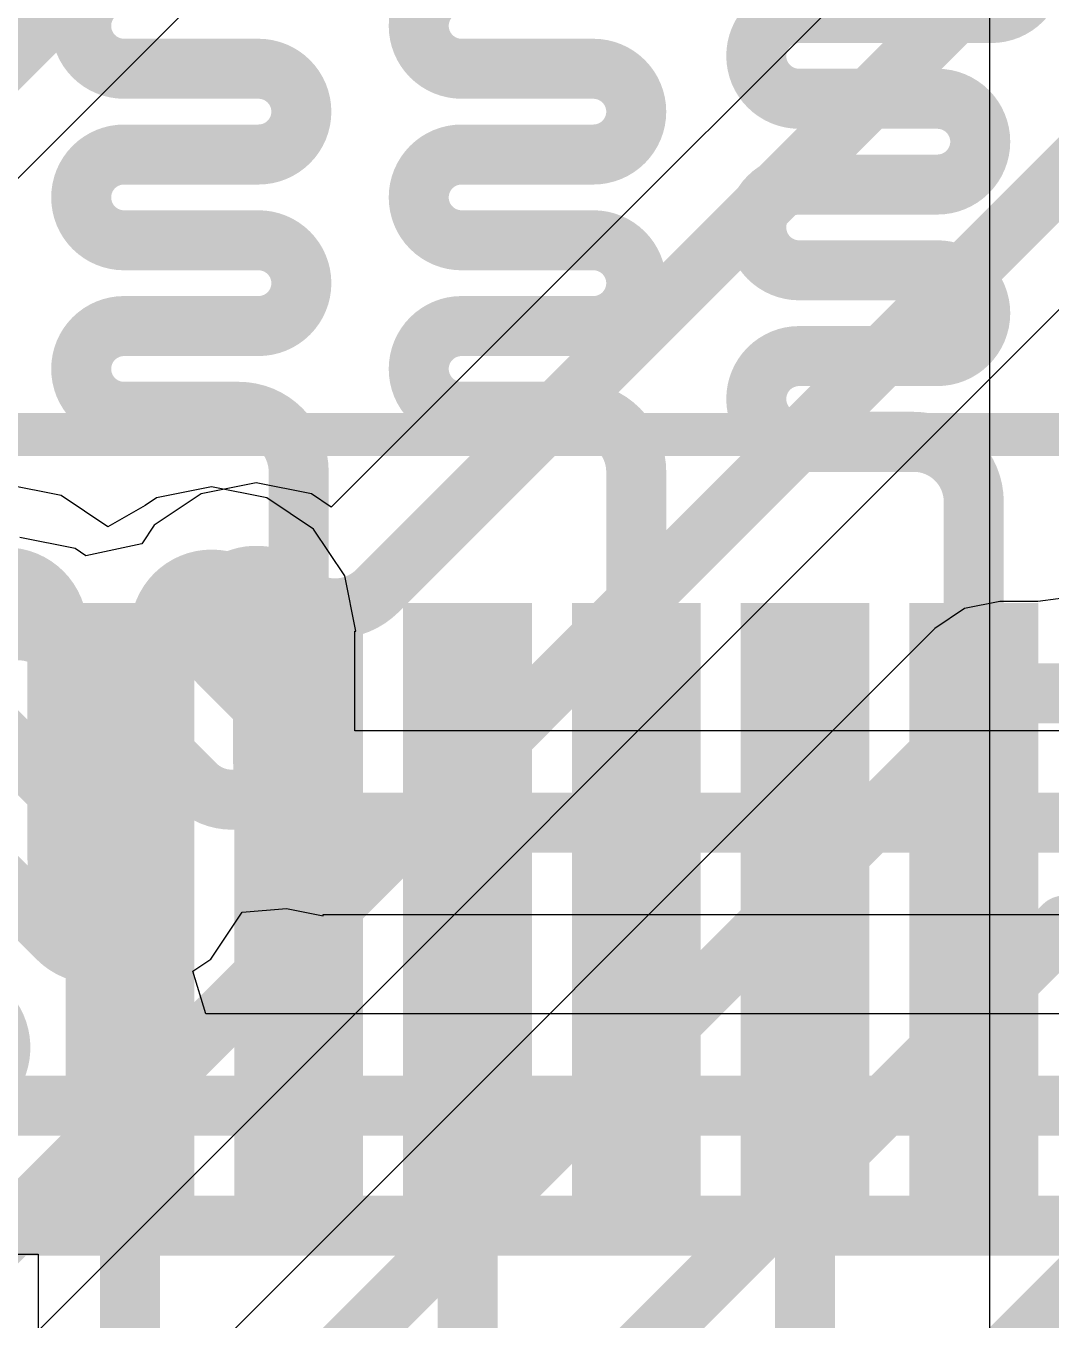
# Model space of a CAD drawing. Header units: inches. Extents: x -3 to 128, y -12 to 41.
# Drawn here: x 71.422 to 74.459, y 11.645 to 15.478 of the extents above; entities that cross this region are included whole.
import ezdxf

# ---------------------------------------------------------------- set-up
doc = ezdxf.new("R2010")
doc.units = ezdxf.units.IN
for name, color, linetype in [('Bottom Layer', 5, 'Continuous'), ('Layer 1', 16, 'Continuous'), ('Layer 2', 76, 'Continuous'), ('Top Layer', 1, 'Continuous'), ('Top Overlay', 2, 'Continuous'), ('Top Paste', 8, 'Continuous'), ('Top Solder', 216, 'Continuous')]:
    doc.layers.add(name, color=color, linetype=linetype)

msp = doc.modelspace()

# ---------------------------------------------------------------- hatches: boundary and pattern name
at = {"layer": 'Top Layer'}
for points in [[(71.59016161999999, 13.7180066), (71.87017122, 13.7180066), (71.87017122, 12.01801), (71.59016161999999, 12.01801)], [(72.09003362, 13.7180066), (72.37004322, 13.7180066), (72.37004322, 12.01801), (72.09003362, 12.01801)], [(72.59015962, 13.7180066), (72.87016922, 13.7180066), (72.87016922, 12.01801), (72.59015962, 12.01801)], [(73.09003416, 13.7180066), (73.37004376, 13.7180066), (73.37004376, 12.01801), (73.09003416, 12.01801)], [(73.59015762, 13.7180066), (73.87016722, 13.7180066), (73.87016722, 12.01801), (73.59015762, 12.01801)], [(74.09002962, 13.71800406), (74.37003922, 13.71800406), (74.37003922, 12.01800746), (74.09002962, 12.01800746)]]:
    msp.add_hatch(color=1, dxfattribs=at).paths.add_polyline_path(points)
at = {"layer": 'Top Paste'}
for points in [[(71.59016161999999, 13.7180066), (71.87017122, 13.7180066), (71.87017122, 12.01801), (71.59016161999999, 12.01801)], [(72.09003362, 13.7180066), (72.37004322, 13.7180066), (72.37004322, 12.01801), (72.09003362, 12.01801)], [(72.59015962, 13.7180066), (72.87016922, 13.7180066), (72.87016922, 12.01801), (72.59015962, 12.01801)], [(73.09003416, 13.7180066), (73.37004376, 13.7180066), (73.37004376, 12.01801), (73.09003416, 12.01801)], [(73.59015762, 13.7180066), (73.87016722, 13.7180066), (73.87016722, 12.01801), (73.59015762, 12.01801)], [(74.09002962, 13.71800406), (74.37003922, 13.71800406), (74.37003922, 12.01800746), (74.09002962, 12.01800746)]]:
    msp.add_hatch(color=8, dxfattribs=at).paths.add_polyline_path(points)
at = {"layer": 'Top Solder'}
for points in [[(71.53936162, 13.7688066), (71.92097122, 13.7688066), (71.92097122, 11.96721), (71.53936162, 11.96721)], [(72.03923362, 13.7688066), (72.42084322, 13.7688066), (72.42084322, 11.96721), (72.03923362, 11.96721)], [(72.53935962, 13.7688066), (72.92096921999999, 13.7688066), (72.92096921999999, 11.96721), (72.53935962, 11.96721)], [(73.03923415999999, 13.7688066), (73.42084376, 13.7688066), (73.42084376, 11.96721), (73.03923415999999, 11.96721)], [(73.53935761999999, 13.7688066), (73.92096722, 13.7688066), (73.92096722, 11.96721), (73.53935761999999, 11.96721)], [(74.03922962, 13.76880406), (74.42083921999999, 13.76880406), (74.42083921999999, 11.96720746), (74.03922962, 11.96720746)]]:
    msp.add_hatch(color=216, dxfattribs=at).paths.add_polyline_path(points)

# ---------------------------------------------------------------- linework, layer by layer
at = {"layer": 'Bottom Layer'}
for p, q in [((74.27637164, 20.30654054), (74.27637164, 9.89075238)), ((69.23353691999999, 12.86186912), (73.19117695999999, 16.81950916))]:
    msp.add_line(p, q, dxfattribs=at)
msp.add_lwpolyline([(68.96161214, 12.97450542, 0.1778, 0.1778, 0), (72.99889642, 17.0117897, 0.1778, 0.1778, 0)], format="xyseb", dxfattribs=at)
at = {"layer": 'Layer 1'}
for p, q in [((71.52609774, 14.08714226), (71.36257254, 14.1196695)), ((71.97217254, 14.11327378), (71.80864734, 14.08074654)), ((72.13569774, 14.08074654), (71.97217254, 14.11327378)), ((71.66472586, 13.99451354), (71.52609774, 14.08714226)), ((71.80864734, 14.08074654), (71.77491359999999, 14.05820658)), ((72.27432839999999, 13.98811782), (72.13569774, 14.08074654)), ((71.77491359999999, 14.05820658), (71.66472586, 13.99451354)), ((72.36695712, 13.84948716), (72.27432839999999, 13.98811782)), ((72.39948436, 13.68596196), (72.36695712, 13.84948716)), ((72.39649732, 13.39026532), (72.39649732, 13.68596196)), ((72.39649732, 13.68596196), (72.39948436, 13.68596196)), ((91.68365458, 13.39026532), (72.39649732, 13.39026532)), ((71.96952839999999, 12.71458722), (72.06215712, 12.85321534)), ((72.06215712, 12.85321534), (72.19389168, 12.86451072)), ((72.19389168, 12.86451072), (72.30237254, 12.84293342)), ((72.30237254, 12.84293342), (72.30237254, 12.84641576)), ((72.30237254, 12.84641576), (97.68769642, 12.84641576)), ((71.91631285999999, 12.67902976), (71.96952839999999, 12.71458722)), ((71.95483704, 12.55202976), (71.91631285999999, 12.67902976)), ((99.88642456, 12.55202976), (71.95483704, 12.55202976))]:
    msp.add_line(p, q, dxfattribs=at)
for points in [[(71.21017253999999, 13.69235768, 0.1778, 0.1778, -0.9999999999999999), (71.51497253999999, 13.69235768, 0.1778, 0.1778, 0)], [(71.81977253999999, 13.68596196, 0.1778, 0.1778, -0.9999999999999999), (72.12457253999999, 13.68596196, 0.1778, 0.1778, 0)], [(71.51497253999999, 13.01674308, 0.1778, 0.1778, 0), (71.51497253999999, 13.69235768, 0.1778, 0.1778, 0)], [(71.81977253999999, 13.01674308, 0.1778, 0.1778, 0), (71.81977253999999, 13.68596196, 0.1778, 0.1778, 0)], [(72.12457253999999, 13.29614054, 0.1778, 0.1778, 0), (72.12457253999999, 13.68596196, 0.1778, 0.1778, 0)], [(72.30237254, 13.11834054, 0.1778, 0.1778, -0.4142135623730951), (72.12457253999999, 13.29614054, 0.1778, 0.1778, 0)], [(72.30237254, 13.11834054, 0.1778, 0.1778, 0), (73.20566004, 13.11834054, 0.1778, 0.1778, 0)], [(73.20566004, 13.11834054, 0.1778, 0.1778, 0), (97.68769642, 13.11834054, 0.1778, 0.1778, 0)], [(71.81977253999999, 13.01674308, 0.1778, 0.1778, -0.9999999999999999), (71.51497253999999, 13.01674308, 0.1778, 0.1778, 0)], [(66.60705754, 12.28010498, 0.1778, 0.1778, 0), (99.99906085999999, 12.28010498, 0.1778, 0.1778, 0)], [(66.45976548, 11.92450498, 0.1778, 0.1778, 0), (101.05991218, 11.92450498, 0.1778, 0.1778, 0)]]:
    msp.add_lwpolyline(points, format="xyseb", dxfattribs=at)
for points in [[(71.47052253999999, 13.69235768, 0.08889999999999999, 0.08889999999999999, 1), (71.55942254, 13.69235768, 0.08889999999999999, 0.08889999999999999, 1)], [(71.47052253999999, 13.69235768, 0.08889999999999999, 0.08889999999999999, 1), (71.55942254, 13.69235768, 0.08889999999999999, 0.08889999999999999, 1)], [(71.77532253999999, 13.68596196, 0.08889999999999999, 0.08889999999999999, 1), (71.86422254, 13.68596196, 0.08889999999999999, 0.08889999999999999, 1)], [(71.77532253999999, 13.68596196, 0.08889999999999999, 0.08889999999999999, 1), (71.86422254, 13.68596196, 0.08889999999999999, 0.08889999999999999, 1)], [(72.08012253999999, 13.68596196, 0.08889999999999999, 0.08889999999999999, 1), (72.16902254, 13.68596196, 0.08889999999999999, 0.08889999999999999, 1)], [(72.08012253999999, 13.68596196, 0.08889999999999999, 0.08889999999999999, 1), (72.16902254, 13.68596196, 0.08889999999999999, 0.08889999999999999, 1)], [(72.08012253999999, 13.29614054, 0.08889999999999999, 0.08889999999999999, 1), (72.16902254, 13.29614054, 0.08889999999999999, 0.08889999999999999, 1)], [(72.08012253999999, 13.29614054, 0.08889999999999999, 0.08889999999999999, 1), (72.16902254, 13.29614054, 0.08889999999999999, 0.08889999999999999, 1)], [(72.25792254, 13.11834054, 0.08889999999999999, 0.08889999999999999, 1), (72.34682253999999, 13.11834054, 0.08889999999999999, 0.08889999999999999, 1)], [(72.25792254, 13.11834054, 0.08889999999999999, 0.08889999999999999, 1), (72.34682253999999, 13.11834054, 0.08889999999999999, 0.08889999999999999, 1)], [(73.16121004, 13.11834054, 0.08889999999999999, 0.08889999999999999, 1), (73.25011004, 13.11834054, 0.08889999999999999, 0.08889999999999999, 1)], [(73.16121004, 13.11834054, 0.08889999999999999, 0.08889999999999999, 1), (73.25011004, 13.11834054, 0.08889999999999999, 0.08889999999999999, 1)], [(71.47052253999999, 13.01674308, 0.08889999999999999, 0.08889999999999999, 1), (71.55942254, 13.01674308, 0.08889999999999999, 0.08889999999999999, 1)], [(71.47052253999999, 13.01674308, 0.08889999999999999, 0.08889999999999999, 1), (71.55942254, 13.01674308, 0.08889999999999999, 0.08889999999999999, 1)], [(71.77532253999999, 13.01674308, 0.08889999999999999, 0.08889999999999999, 1), (71.86422254, 13.01674308, 0.08889999999999999, 0.08889999999999999, 1)], [(71.77532253999999, 13.01674308, 0.08889999999999999, 0.08889999999999999, 1), (71.86422254, 13.01674308, 0.08889999999999999, 0.08889999999999999, 1)]]:
    msp.add_lwpolyline(points, format="xyseb", close=True, dxfattribs=at)
at = {"layer": 'Layer 2'}
for p, q in [((74.52524084, 16.25134164), (73.04262252, 14.76872586)), ((70.20796981999999, 10.3635175), (75.13159725999999, 15.28714494)), ((73.04262252, 14.76872586), (72.32660159999999, 14.05270494)), ((72.10421951999999, 14.124559), (71.94069432, 14.09203176)), ((72.26774472, 14.09203176), (72.10421951999999, 14.124559)), ((71.94069432, 14.09203176), (71.80206874, 13.99940558)), ((72.32660159999999, 14.05270494), (72.26774472, 14.09203176)), ((71.8020535, 13.99939542), (71.76501775999999, 13.943965)), ((71.80206366, 13.99941066), (71.8020535, 13.99939542)), ((71.8020535, 13.99939542), (71.8020535, 13.99939542)), ((71.80206874, 13.99940558), (71.80206366, 13.99941066)), ((71.56733464, 13.93033536), (71.40380944, 13.9628626)), ((71.59937928, 13.90892316), (71.56733464, 13.93033536)), ((71.76501775999999, 13.943965), (71.59937928, 13.90892316)), ((74.30689989999999, 13.77316778), (74.20283864, 13.75246678)), ((74.3069126, 13.77316524), (74.30689989999999, 13.77316778)), ((74.42023216, 13.77316524), (74.3069126, 13.77316524)), ((74.54059514, 13.78919264), (74.42023216, 13.77316524)), ((74.20283864, 13.75246678), (74.11461935999999, 13.693521)), ((74.11461428, 13.69351338), (70.88824024, 10.46714188)), ((74.11461935999999, 13.693521), (74.11461428, 13.69351338))]:
    msp.add_line(p, q, dxfattribs=at)
for points in [[(73.23490306000001, 14.57644532, 0.1778, 0.1778, 0), (74.71752645999999, 16.05906872, 0.1778, 0.1778, 0)], [(69.73017042, 10.27027918, 0.1778, 0.1778, 0), (75.01896096, 15.55906972, 0.1778, 0.1778, 0)], [(72.46344664, 13.8049889, 0.1778, 0.1778, 0), (73.23490306000001, 14.57644532, 0.1778, 0.1778, 0)], [(71.99645747999999, 13.80500922, 0.1778, 0.1778, -0.4142135623730951), (72.21198156, 13.80500922, 0.1778, 0.1778, 0)], [(71.99645747999999, 13.58948514, 0.1778, 0.1778, -0.4142066587643676), (71.99645493999999, 13.80500668, 0.1778, 0.1778, 0)], [(71.99645493999999, 13.80500668, 0.1778, 0.1778, 0), (71.99645747999999, 13.80500922, 0.1778, 0.1778, 0)], [(72.21198156, 13.80500922, 0.1778, 0.1778, 0), (72.21200187999999, 13.8049889, 0.1778, 0.1778, 0)], [(72.46344664, 13.8049889, 0.1778, 0.1778, -0.4142076450518959), (72.21200187999999, 13.8049889, 0.1778, 0.1778, 0)], [(71.29604739999999, 13.64331282, 0.1778, 0.1778, -0.4142135623730951), (71.51157148, 13.64331282, 0.1778, 0.1778, 0)], [(71.51157148, 13.64331282, 0.1778, 0.1778, 0), (71.92376014, 13.23112416, 0.1778, 0.1778, 0)], [(71.99645493999999, 13.5894826, 0.1778, 0.1778, 0), (72.13928675999999, 13.44665078, 0.1778, 0.1778, 0)], [(71.08052077999999, 10.27486134, 0.1778, 0.1778, 0), (74.30689989999999, 13.50124046, 0.1778, 0.1778, 0)], [(74.30689989999999, 13.50124046, 0.1778, 0.1778, 0), (74.54829642, 13.50124046, 0.1778, 0.1778, 0)], [(72.13928675999999, 13.44665078, 0.1778, 0.1778, -0.4142135623730951), (72.13928675999999, 13.2311267, 0.1778, 0.1778, 0)], [(71.29604486, 13.4277862, 0.1778, 0.1778, 0), (71.73265054, 12.99118052, 0.1778, 0.1778, 0)], [(71.08052077999999, 13.21226212, 0.1778, 0.1778, 0), (71.51712646, 12.77565644, 0.1778, 0.1778, 0)], [(72.13928422, 13.23112416, 0.1778, 0.1778, -0.4142066587643677), (71.92376268, 13.2311267, 0.1778, 0.1778, 0)], [(72.13928422, 13.23112416, 0.1778, 0.1778, 0), (72.13928675999999, 13.2311267, 0.1778, 0.1778, 0)], [(71.73265054, 12.99118052, 0.1778, 0.1778, -0.4142135623730951), (71.73265054, 12.77565644, 0.1778, 0.1778, 0)], [(72.01040208, 10.32643604, 0.1778, 0.1778, 0), (74.49750657999999, 12.81354054, 0.1778, 0.1778, 0)], [(74.49750657999999, 12.81354054, 0.1778, 0.1778, 0), (90.23789674, 12.81354054, 0.1778, 0.1778, 0)], [(71.73265054, 12.77565644, 0.1778, 0.1778, -0.4142066587643677), (71.517129, 12.77565898, 0.1778, 0.1778, 0)], [(71.30159984, 12.56012982, 0.1778, 0.1778, -0.4142135623730951), (71.30159984, 12.34460574, 0.1778, 0.1778, 0)], [(72.94028338, 10.1609271, 0.1778, 0.1778, 0), (74.98727953999999, 12.20792326, 0.1778, 0.1778, 0)]]:
    msp.add_lwpolyline(points, format="xyseb", dxfattribs=at)
for points in [[(73.19045306, 14.57644532, 0.08889999999999999, 0.08889999999999999, 1), (73.27935306, 14.57644532, 0.08889999999999999, 0.08889999999999999, 1)], [(73.19045306, 14.57644532, 0.08889999999999999, 0.08889999999999999, 1), (73.27935306, 14.57644532, 0.08889999999999999, 0.08889999999999999, 1)], [(71.95200494, 13.80500668, 0.08889999999999999, 0.08889999999999999, 1), (72.04090493999999, 13.80500668, 0.08889999999999999, 0.08889999999999999, 1)], [(71.95200494, 13.80500668, 0.08889999999999999, 0.08889999999999999, 1), (72.04090493999999, 13.80500668, 0.08889999999999999, 0.08889999999999999, 1)], [(71.95200747999999, 13.80500922, 0.08889999999999999, 0.08889999999999999, 1), (72.04090747999999, 13.80500922, 0.08889999999999999, 0.08889999999999999, 1)], [(71.95200747999999, 13.80500922, 0.08889999999999999, 0.08889999999999999, 1), (72.04090747999999, 13.80500922, 0.08889999999999999, 0.08889999999999999, 1)], [(72.16753156, 13.80500922, 0.08889999999999999, 0.08889999999999999, 1), (72.25643156, 13.80500922, 0.08889999999999999, 0.08889999999999999, 1)], [(72.16753156, 13.80500922, 0.08889999999999999, 0.08889999999999999, 1), (72.25643156, 13.80500922, 0.08889999999999999, 0.08889999999999999, 1)], [(72.16755187999999, 13.8049889, 0.08889999999999999, 0.08889999999999999, 1), (72.25645188, 13.8049889, 0.08889999999999999, 0.08889999999999999, 1)], [(72.16755187999999, 13.8049889, 0.08889999999999999, 0.08889999999999999, 1), (72.25645188, 13.8049889, 0.08889999999999999, 0.08889999999999999, 1)], [(72.41899664, 13.8049889, 0.08889999999999999, 0.08889999999999999, 1), (72.50789664, 13.8049889, 0.08889999999999999, 0.08889999999999999, 1)], [(72.41899664, 13.8049889, 0.08889999999999999, 0.08889999999999999, 1), (72.50789664, 13.8049889, 0.08889999999999999, 0.08889999999999999, 1)], [(71.46712148, 13.64331282, 0.08889999999999999, 0.08889999999999999, 1), (71.55602148, 13.64331282, 0.08889999999999999, 0.08889999999999999, 1)], [(71.46712148, 13.64331282, 0.08889999999999999, 0.08889999999999999, 1), (71.55602148, 13.64331282, 0.08889999999999999, 0.08889999999999999, 1)], [(71.95200494, 13.5894826, 0.08889999999999999, 0.08889999999999999, 1), (72.04090493999999, 13.5894826, 0.08889999999999999, 0.08889999999999999, 1)], [(71.95200747999999, 13.58948514, 0.08889999999999999, 0.08889999999999999, 1), (72.04090747999999, 13.58948514, 0.08889999999999999, 0.08889999999999999, 1)], [(74.2624499, 13.50124046, 0.08889999999999999, 0.08889999999999999, 1), (74.35134989999999, 13.50124046, 0.08889999999999999, 0.08889999999999999, 1)], [(74.2624499, 13.50124046, 0.08889999999999999, 0.08889999999999999, 1), (74.35134989999999, 13.50124046, 0.08889999999999999, 0.08889999999999999, 1)], [(72.09483675999999, 13.44665078, 0.08889999999999999, 0.08889999999999999, 1), (72.18373675999999, 13.44665078, 0.08889999999999999, 0.08889999999999999, 1)], [(72.09483675999999, 13.44665078, 0.08889999999999999, 0.08889999999999999, 1), (72.18373675999999, 13.44665078, 0.08889999999999999, 0.08889999999999999, 1)], [(71.87931014, 13.23112416, 0.08889999999999999, 0.08889999999999999, 1), (71.96821014, 13.23112416, 0.08889999999999999, 0.08889999999999999, 1)], [(71.87931268, 13.2311267, 0.08889999999999999, 0.08889999999999999, 1), (71.96821268, 13.2311267, 0.08889999999999999, 0.08889999999999999, 1)], [(72.09483422, 13.23112416, 0.08889999999999999, 0.08889999999999999, 1), (72.18373421999999, 13.23112416, 0.08889999999999999, 0.08889999999999999, 1)], [(72.09483422, 13.23112416, 0.08889999999999999, 0.08889999999999999, 1), (72.18373421999999, 13.23112416, 0.08889999999999999, 0.08889999999999999, 1)], [(72.09483675999999, 13.2311267, 0.08889999999999999, 0.08889999999999999, 1), (72.18373675999999, 13.2311267, 0.08889999999999999, 0.08889999999999999, 1)], [(72.09483675999999, 13.2311267, 0.08889999999999999, 0.08889999999999999, 1), (72.18373675999999, 13.2311267, 0.08889999999999999, 0.08889999999999999, 1)], [(71.68820054, 12.99118052, 0.08889999999999999, 0.08889999999999999, 1), (71.77710053999999, 12.99118052, 0.08889999999999999, 0.08889999999999999, 1)], [(71.68820054, 12.99118052, 0.08889999999999999, 0.08889999999999999, 1), (71.77710053999999, 12.99118052, 0.08889999999999999, 0.08889999999999999, 1)], [(74.45305658, 12.81354054, 0.08889999999999999, 0.08889999999999999, 1), (74.54195657999999, 12.81354054, 0.08889999999999999, 0.08889999999999999, 1)], [(74.45305658, 12.81354054, 0.08889999999999999, 0.08889999999999999, 1), (74.54195657999999, 12.81354054, 0.08889999999999999, 0.08889999999999999, 1)], [(71.47267646, 12.77565644, 0.08889999999999999, 0.08889999999999999, 1), (71.56157646, 12.77565644, 0.08889999999999999, 0.08889999999999999, 1)], [(71.472679, 12.77565898, 0.08889999999999999, 0.08889999999999999, 1), (71.561579, 12.77565898, 0.08889999999999999, 0.08889999999999999, 1)], [(71.68820054, 12.77565644, 0.08889999999999999, 0.08889999999999999, 1), (71.77710053999999, 12.77565644, 0.08889999999999999, 0.08889999999999999, 1)], [(71.68820054, 12.77565644, 0.08889999999999999, 0.08889999999999999, 1), (71.77710053999999, 12.77565644, 0.08889999999999999, 0.08889999999999999, 1)]]:
    msp.add_lwpolyline(points, format="xyseb", close=True, dxfattribs=at)
at = {"layer": 'Top Layer'}
for p, q in [((71.00209319999999, 11.84021), (71.45824164, 11.84021)), ((71.45824164, 11.84021), (71.45824164, 10.20392422))]:
    msp.add_line(p, q, dxfattribs=at)
for points in [[(74.28209934, 15.77031644, 0.1778, 0.1778, -0.9999999999999999), (74.28209934, 15.51631644, 0.1778, 0.1778, 0)], [(71.71264042, 15.35122914, 0.1778, 0.1778, -0.9999999999999999), (71.71264042, 15.60522914, 0.1778, 0.1778, 0)], [(72.71263841999999, 15.35122914, 0.1778, 0.1778, -0.9999999999999999), (72.71263841999999, 15.60522914, 0.1778, 0.1778, 0)], [(73.71263896, 15.26231644, 0.1778, 0.1778, -0.9999999999999999), (73.71263896, 15.51631644, 0.1778, 0.1778, 0)], [(73.71263896, 15.51631644, 0.1778, 0.1778, 0), (74.28209934, 15.51631644, 0.1778, 0.1778, 0)], [(71.71264042, 15.35122914, 0.1778, 0.1778, 0), (72.11090479999999, 15.35122914, 0.1778, 0.1778, 0)], [(72.11090479999999, 15.35122914, 0.1778, 0.1778, -0.9999999999999999), (72.11090479999999, 15.09722914, 0.1778, 0.1778, 0)], [(72.71263841999999, 15.35122914, 0.1778, 0.1778, 0), (73.10303642, 15.35122914, 0.1778, 0.1778, 0)], [(73.10303642, 15.35122914, 0.1778, 0.1778, -0.9999999999999999), (73.10303642, 15.09722914, 0.1778, 0.1778, 0)], [(73.71263896, 15.26231644, 0.1778, 0.1778, 0), (74.12219363999999, 15.26231644, 0.1778, 0.1778, 0)], [(74.12219363999999, 15.26231644, 0.1778, 0.1778, -0.9999999999999999), (74.12219363999999, 15.00831644, 0.1778, 0.1778, 0)], [(71.71264042, 14.84322914, 0.1778, 0.1778, -0.9999999999999999), (71.71264042, 15.09722914, 0.1778, 0.1778, 0)], [(71.71264042, 15.09722914, 0.1778, 0.1778, 0), (72.11090479999999, 15.09722914, 0.1778, 0.1778, 0)], [(72.71263841999999, 14.84322914, 0.1778, 0.1778, -0.9999999999999999), (72.71263841999999, 15.09722914, 0.1778, 0.1778, 0)], [(72.71263841999999, 15.09722914, 0.1778, 0.1778, 0), (73.10303642, 15.09722914, 0.1778, 0.1778, 0)], [(73.71263896, 14.75431644, 0.1778, 0.1778, -0.9999999999999999), (73.71263896, 15.00831644, 0.1778, 0.1778, 0)], [(73.71263896, 15.00831644, 0.1778, 0.1778, 0), (74.12219363999999, 15.00831644, 0.1778, 0.1778, 0)], [(71.71264042, 14.84322914, 0.1778, 0.1778, 0), (72.11090479999999, 14.84322914, 0.1778, 0.1778, 0)], [(72.11090479999999, 14.84322914, 0.1778, 0.1778, -0.9999999999999999), (72.11090479999999, 14.58922914, 0.1778, 0.1778, 0)], [(72.71263841999999, 14.84322914, 0.1778, 0.1778, 0), (73.10303642, 14.84322914, 0.1778, 0.1778, 0)], [(73.10303642, 14.84322914, 0.1778, 0.1778, -0.9999999999999999), (73.10303642, 14.58922914, 0.1778, 0.1778, 0)], [(73.71263896, 14.75431644, 0.1778, 0.1778, 0), (74.12219363999999, 14.75431644, 0.1778, 0.1778, 0)], [(74.12219363999999, 14.75431644, 0.1778, 0.1778, -0.9999999999999999), (74.12219363999999, 14.50031644, 0.1778, 0.1778, 0)], [(71.71264042, 14.33522914, 0.1778, 0.1778, -0.9999999999999999), (71.71264042, 14.58922914, 0.1778, 0.1778, 0)], [(71.71264042, 14.58922914, 0.1778, 0.1778, 0), (72.11090479999999, 14.58922914, 0.1778, 0.1778, 0)], [(72.71263841999999, 14.33522914, 0.1778, 0.1778, -0.9999999999999999), (72.71263841999999, 14.58922914, 0.1778, 0.1778, 0)], [(72.71263841999999, 14.58922914, 0.1778, 0.1778, 0), (73.10303642, 14.58922914, 0.1778, 0.1778, 0)], [(73.71263896, 14.24631644, 0.1778, 0.1778, -0.9999999999999999), (73.71263896, 14.50031644, 0.1778, 0.1778, 0)], [(73.71263896, 14.50031644, 0.1778, 0.1778, 0), (74.12219363999999, 14.50031644, 0.1778, 0.1778, 0)], [(71.71264042, 14.33522914, 0.1778, 0.1778, 0), (72.05223842, 14.33522914, 0.1778, 0.1778, 0)], [(72.05223842, 14.33522914, 0.1778, 0.1778, -0.4142135623730951), (72.23003842, 14.15742914, 0.1778, 0.1778, 0)], [(72.71263841999999, 14.33522914, 0.1778, 0.1778, 0), (73.05223896, 14.33522914, 0.1778, 0.1778, 0)], [(73.05223896, 14.33522914, 0.1778, 0.1778, -0.4142135623730951), (73.23003896, 14.15742914, 0.1778, 0.1778, 0)], [(73.71263896, 14.24631644, 0.1778, 0.1778, 0), (74.05223441999999, 14.24631644, 0.1778, 0.1778, 0)], [(74.05223441999999, 14.24631644, 0.1778, 0.1778, -0.4142135623730951), (74.23003442, 14.06851644, 0.1778, 0.1778, 0)], [(72.23003842, 14.06851644, 0.1778, 0.1778, 0), (72.23003842, 14.15742914, 0.1778, 0.1778, 0)], [(73.23003896, 14.06851644, 0.1778, 0.1778, 0), (73.23003896, 14.15742914, 0.1778, 0.1778, 0)], [(72.23003842, 12.8680083, 0.1778, 0.1778, 0), (72.23003842, 14.06851644, 0.1778, 0.1778, 0)], [(73.23003896, 12.8680083, 0.1778, 0.1778, 0), (73.23003896, 14.06851644, 0.1778, 0.1778, 0)], [(74.23003442, 13.97960374, 0.1778, 0.1778, 0), (74.23003442, 14.06851644, 0.1778, 0.1778, 0)], [(74.23003442, 12.86800576, 0.1778, 0.1778, 0), (74.23003442, 13.97960374, 0.1778, 0.1778, 0)], [(71.73016642, 10.09128792, 0.1778, 0.1778, 0), (71.73016642, 12.8680083, 0.1778, 0.1778, 0)], [(72.73016442, 10.16140462, 0.1778, 0.1778, 0), (72.73016442, 12.8680083, 0.1778, 0.1778, 0)], [(73.73016242, 10.23152132, 0.1778, 0.1778, 0), (73.73016242, 12.8680083, 0.1778, 0.1778, 0)]]:
    msp.add_lwpolyline(points, format="xyseb", dxfattribs=at)
for points in [[(73.66818896, 15.51631644, 0.08889999999999999, 0.08889999999999999, 1), (73.75708896, 15.51631644, 0.08889999999999999, 0.08889999999999999, 1)], [(73.66818896, 15.51631644, 0.08889999999999999, 0.08889999999999999, 1), (73.75708896, 15.51631644, 0.08889999999999999, 0.08889999999999999, 1)], [(74.23764933999999, 15.51631644, 0.08889999999999999, 0.08889999999999999, 1), (74.32654934, 15.51631644, 0.08889999999999999, 0.08889999999999999, 1)], [(74.23764933999999, 15.51631644, 0.08889999999999999, 0.08889999999999999, 1), (74.32654934, 15.51631644, 0.08889999999999999, 0.08889999999999999, 1)], [(71.66819042, 15.35122914, 0.08889999999999999, 0.08889999999999999, 1), (71.75709042, 15.35122914, 0.08889999999999999, 0.08889999999999999, 1)], [(71.66819042, 15.35122914, 0.08889999999999999, 0.08889999999999999, 1), (71.75709042, 15.35122914, 0.08889999999999999, 0.08889999999999999, 1)], [(72.06645479999999, 15.35122914, 0.08889999999999999, 0.08889999999999999, 1), (72.15535479999998, 15.35122914, 0.08889999999999999, 0.08889999999999999, 1)], [(72.06645479999999, 15.35122914, 0.08889999999999999, 0.08889999999999999, 1), (72.15535479999998, 15.35122914, 0.08889999999999999, 0.08889999999999999, 1)], [(72.66818841999999, 15.35122914, 0.08889999999999999, 0.08889999999999999, 1), (72.75708841999999, 15.35122914, 0.08889999999999999, 0.08889999999999999, 1)], [(72.66818841999999, 15.35122914, 0.08889999999999999, 0.08889999999999999, 1), (72.75708841999999, 15.35122914, 0.08889999999999999, 0.08889999999999999, 1)], [(73.05858642, 15.35122914, 0.08889999999999999, 0.08889999999999999, 1), (73.14748641999999, 15.35122914, 0.08889999999999999, 0.08889999999999999, 1)], [(73.05858642, 15.35122914, 0.08889999999999999, 0.08889999999999999, 1), (73.14748641999999, 15.35122914, 0.08889999999999999, 0.08889999999999999, 1)], [(73.66818896, 15.26231644, 0.08889999999999999, 0.08889999999999999, 1), (73.75708896, 15.26231644, 0.08889999999999999, 0.08889999999999999, 1)], [(73.66818896, 15.26231644, 0.08889999999999999, 0.08889999999999999, 1), (73.75708896, 15.26231644, 0.08889999999999999, 0.08889999999999999, 1)], [(74.07774364, 15.26231644, 0.08889999999999999, 0.08889999999999999, 1), (74.16664363999999, 15.26231644, 0.08889999999999999, 0.08889999999999999, 1)], [(74.07774364, 15.26231644, 0.08889999999999999, 0.08889999999999999, 1), (74.16664363999999, 15.26231644, 0.08889999999999999, 0.08889999999999999, 1)], [(71.66819042, 15.09722914, 0.08889999999999999, 0.08889999999999999, 1), (71.75709042, 15.09722914, 0.08889999999999999, 0.08889999999999999, 1)], [(71.66819042, 15.09722914, 0.08889999999999999, 0.08889999999999999, 1), (71.75709042, 15.09722914, 0.08889999999999999, 0.08889999999999999, 1)], [(72.06645479999999, 15.09722914, 0.08889999999999999, 0.08889999999999999, 1), (72.15535479999998, 15.09722914, 0.08889999999999999, 0.08889999999999999, 1)], [(72.06645479999999, 15.09722914, 0.08889999999999999, 0.08889999999999999, 1), (72.15535479999998, 15.09722914, 0.08889999999999999, 0.08889999999999999, 1)], [(72.66818841999999, 15.09722914, 0.08889999999999999, 0.08889999999999999, 1), (72.75708841999999, 15.09722914, 0.08889999999999999, 0.08889999999999999, 1)], [(72.66818841999999, 15.09722914, 0.08889999999999999, 0.08889999999999999, 1), (72.75708841999999, 15.09722914, 0.08889999999999999, 0.08889999999999999, 1)], [(73.05858642, 15.09722914, 0.08889999999999999, 0.08889999999999999, 1), (73.14748641999999, 15.09722914, 0.08889999999999999, 0.08889999999999999, 1)], [(73.05858642, 15.09722914, 0.08889999999999999, 0.08889999999999999, 1), (73.14748641999999, 15.09722914, 0.08889999999999999, 0.08889999999999999, 1)], [(73.66818896, 15.00831644, 0.08889999999999999, 0.08889999999999999, 1), (73.75708896, 15.00831644, 0.08889999999999999, 0.08889999999999999, 1)], [(73.66818896, 15.00831644, 0.08889999999999999, 0.08889999999999999, 1), (73.75708896, 15.00831644, 0.08889999999999999, 0.08889999999999999, 1)], [(74.07774364, 15.00831644, 0.08889999999999999, 0.08889999999999999, 1), (74.16664363999999, 15.00831644, 0.08889999999999999, 0.08889999999999999, 1)], [(74.07774364, 15.00831644, 0.08889999999999999, 0.08889999999999999, 1), (74.16664363999999, 15.00831644, 0.08889999999999999, 0.08889999999999999, 1)], [(71.66819042, 14.84322914, 0.08889999999999999, 0.08889999999999999, 1), (71.75709042, 14.84322914, 0.08889999999999999, 0.08889999999999999, 1)], [(71.66819042, 14.84322914, 0.08889999999999999, 0.08889999999999999, 1), (71.75709042, 14.84322914, 0.08889999999999999, 0.08889999999999999, 1)], [(72.06645479999999, 14.84322914, 0.08889999999999999, 0.08889999999999999, 1), (72.15535479999998, 14.84322914, 0.08889999999999999, 0.08889999999999999, 1)], [(72.06645479999999, 14.84322914, 0.08889999999999999, 0.08889999999999999, 1), (72.15535479999998, 14.84322914, 0.08889999999999999, 0.08889999999999999, 1)], [(72.66818841999999, 14.84322914, 0.08889999999999999, 0.08889999999999999, 1), (72.75708841999999, 14.84322914, 0.08889999999999999, 0.08889999999999999, 1)], [(72.66818841999999, 14.84322914, 0.08889999999999999, 0.08889999999999999, 1), (72.75708841999999, 14.84322914, 0.08889999999999999, 0.08889999999999999, 1)], [(73.05858642, 14.84322914, 0.08889999999999999, 0.08889999999999999, 1), (73.14748641999999, 14.84322914, 0.08889999999999999, 0.08889999999999999, 1)], [(73.05858642, 14.84322914, 0.08889999999999999, 0.08889999999999999, 1), (73.14748641999999, 14.84322914, 0.08889999999999999, 0.08889999999999999, 1)], [(73.66818896, 14.75431644, 0.08889999999999999, 0.08889999999999999, 1), (73.75708896, 14.75431644, 0.08889999999999999, 0.08889999999999999, 1)], [(73.66818896, 14.75431644, 0.08889999999999999, 0.08889999999999999, 1), (73.75708896, 14.75431644, 0.08889999999999999, 0.08889999999999999, 1)], [(74.07774364, 14.75431644, 0.08889999999999999, 0.08889999999999999, 1), (74.16664363999999, 14.75431644, 0.08889999999999999, 0.08889999999999999, 1)], [(74.07774364, 14.75431644, 0.08889999999999999, 0.08889999999999999, 1), (74.16664363999999, 14.75431644, 0.08889999999999999, 0.08889999999999999, 1)], [(71.66819042, 14.58922914, 0.08889999999999999, 0.08889999999999999, 1), (71.75709042, 14.58922914, 0.08889999999999999, 0.08889999999999999, 1)], [(71.66819042, 14.58922914, 0.08889999999999999, 0.08889999999999999, 1), (71.75709042, 14.58922914, 0.08889999999999999, 0.08889999999999999, 1)], [(72.06645479999999, 14.58922914, 0.08889999999999999, 0.08889999999999999, 1), (72.15535479999998, 14.58922914, 0.08889999999999999, 0.08889999999999999, 1)], [(72.06645479999999, 14.58922914, 0.08889999999999999, 0.08889999999999999, 1), (72.15535479999998, 14.58922914, 0.08889999999999999, 0.08889999999999999, 1)], [(72.66818841999999, 14.58922914, 0.08889999999999999, 0.08889999999999999, 1), (72.75708841999999, 14.58922914, 0.08889999999999999, 0.08889999999999999, 1)], [(72.66818841999999, 14.58922914, 0.08889999999999999, 0.08889999999999999, 1), (72.75708841999999, 14.58922914, 0.08889999999999999, 0.08889999999999999, 1)], [(73.05858642, 14.58922914, 0.08889999999999999, 0.08889999999999999, 1), (73.14748641999999, 14.58922914, 0.08889999999999999, 0.08889999999999999, 1)], [(73.05858642, 14.58922914, 0.08889999999999999, 0.08889999999999999, 1), (73.14748641999999, 14.58922914, 0.08889999999999999, 0.08889999999999999, 1)], [(73.66818896, 14.50031644, 0.08889999999999999, 0.08889999999999999, 1), (73.75708896, 14.50031644, 0.08889999999999999, 0.08889999999999999, 1)], [(73.66818896, 14.50031644, 0.08889999999999999, 0.08889999999999999, 1), (73.75708896, 14.50031644, 0.08889999999999999, 0.08889999999999999, 1)], [(74.07774364, 14.50031644, 0.08889999999999999, 0.08889999999999999, 1), (74.16664363999999, 14.50031644, 0.08889999999999999, 0.08889999999999999, 1)], [(74.07774364, 14.50031644, 0.08889999999999999, 0.08889999999999999, 1), (74.16664363999999, 14.50031644, 0.08889999999999999, 0.08889999999999999, 1)], [(71.66819042, 14.33522914, 0.08889999999999999, 0.08889999999999999, 1), (71.75709042, 14.33522914, 0.08889999999999999, 0.08889999999999999, 1)], [(71.66819042, 14.33522914, 0.08889999999999999, 0.08889999999999999, 1), (71.75709042, 14.33522914, 0.08889999999999999, 0.08889999999999999, 1)], [(72.00778842, 14.33522914, 0.08889999999999999, 0.08889999999999999, 1), (72.09668842, 14.33522914, 0.08889999999999999, 0.08889999999999999, 1)], [(72.00778842, 14.33522914, 0.08889999999999999, 0.08889999999999999, 1), (72.09668842, 14.33522914, 0.08889999999999999, 0.08889999999999999, 1)], [(72.66818841999999, 14.33522914, 0.08889999999999999, 0.08889999999999999, 1), (72.75708841999999, 14.33522914, 0.08889999999999999, 0.08889999999999999, 1)], [(72.66818841999999, 14.33522914, 0.08889999999999999, 0.08889999999999999, 1), (72.75708841999999, 14.33522914, 0.08889999999999999, 0.08889999999999999, 1)], [(73.00778896, 14.33522914, 0.08889999999999999, 0.08889999999999999, 1), (73.09668896, 14.33522914, 0.08889999999999999, 0.08889999999999999, 1)], [(73.00778896, 14.33522914, 0.08889999999999999, 0.08889999999999999, 1), (73.09668896, 14.33522914, 0.08889999999999999, 0.08889999999999999, 1)], [(73.66818896, 14.24631644, 0.08889999999999999, 0.08889999999999999, 1), (73.75708896, 14.24631644, 0.08889999999999999, 0.08889999999999999, 1)], [(73.66818896, 14.24631644, 0.08889999999999999, 0.08889999999999999, 1), (73.75708896, 14.24631644, 0.08889999999999999, 0.08889999999999999, 1)], [(74.00778442, 14.24631644, 0.08889999999999999, 0.08889999999999999, 1), (74.09668441999999, 14.24631644, 0.08889999999999999, 0.08889999999999999, 1)], [(74.00778442, 14.24631644, 0.08889999999999999, 0.08889999999999999, 1), (74.09668441999999, 14.24631644, 0.08889999999999999, 0.08889999999999999, 1)], [(72.18558842, 14.15742914, 0.08889999999999999, 0.08889999999999999, 1), (72.27448842, 14.15742914, 0.08889999999999999, 0.08889999999999999, 1)], [(72.18558842, 14.15742914, 0.08889999999999999, 0.08889999999999999, 1), (72.27448842, 14.15742914, 0.08889999999999999, 0.08889999999999999, 1)], [(73.18558896, 14.15742914, 0.08889999999999999, 0.08889999999999999, 1), (73.27448896, 14.15742914, 0.08889999999999999, 0.08889999999999999, 1)], [(73.18558896, 14.15742914, 0.08889999999999999, 0.08889999999999999, 1), (73.27448896, 14.15742914, 0.08889999999999999, 0.08889999999999999, 1)], [(72.18558842, 14.06851644, 0.08889999999999999, 0.08889999999999999, 1), (72.27448842, 14.06851644, 0.08889999999999999, 0.08889999999999999, 1)], [(72.18558842, 14.06851644, 0.08889999999999999, 0.08889999999999999, 1), (72.27448842, 14.06851644, 0.08889999999999999, 0.08889999999999999, 1)], [(73.18558896, 14.06851644, 0.08889999999999999, 0.08889999999999999, 1), (73.27448896, 14.06851644, 0.08889999999999999, 0.08889999999999999, 1)], [(73.18558896, 14.06851644, 0.08889999999999999, 0.08889999999999999, 1), (73.27448896, 14.06851644, 0.08889999999999999, 0.08889999999999999, 1)], [(74.18558441999998, 14.06851644, 0.08889999999999999, 0.08889999999999999, 1), (74.27448442, 14.06851644, 0.08889999999999999, 0.08889999999999999, 1)], [(74.18558441999998, 14.06851644, 0.08889999999999999, 0.08889999999999999, 1), (74.27448442, 14.06851644, 0.08889999999999999, 0.08889999999999999, 1)], [(74.18558441999998, 13.97960374, 0.08889999999999999, 0.08889999999999999, 1), (74.27448442, 13.97960374, 0.08889999999999999, 0.08889999999999999, 1)], [(74.18558441999998, 13.97960374, 0.08889999999999999, 0.08889999999999999, 1), (74.27448442, 13.97960374, 0.08889999999999999, 0.08889999999999999, 1)], [(71.68571641999999, 12.8680083, 0.08889999999999999, 0.08889999999999999, 1), (71.77461642, 12.8680083, 0.08889999999999999, 0.08889999999999999, 1)], [(72.18558842, 12.8680083, 0.08889999999999999, 0.08889999999999999, 1), (72.27448842, 12.8680083, 0.08889999999999999, 0.08889999999999999, 1)], [(72.68571442, 12.8680083, 0.08889999999999999, 0.08889999999999999, 1), (72.77461441999999, 12.8680083, 0.08889999999999999, 0.08889999999999999, 1)], [(73.18558896, 12.8680083, 0.08889999999999999, 0.08889999999999999, 1), (73.27448896, 12.8680083, 0.08889999999999999, 0.08889999999999999, 1)], [(73.68571242, 12.8680083, 0.08889999999999999, 0.08889999999999999, 1), (73.77461242, 12.8680083, 0.08889999999999999, 0.08889999999999999, 1)], [(74.18558441999998, 12.86800576, 0.08889999999999999, 0.08889999999999999, 1), (74.27448442, 12.86800576, 0.08889999999999999, 0.08889999999999999, 1)]]:
    msp.add_lwpolyline(points, format="xyseb", close=True, dxfattribs=at)
at = {"layer": 'Top Overlay'}
msp.add_lwpolyline([(68.88010862, 14.2679547, 0.127, 0.127, 0), (81.08010962, 14.2679547, 0.127, 0.127, 0)], format="xyseb", dxfattribs=at)

doc.saveas('drawing.dxf')
